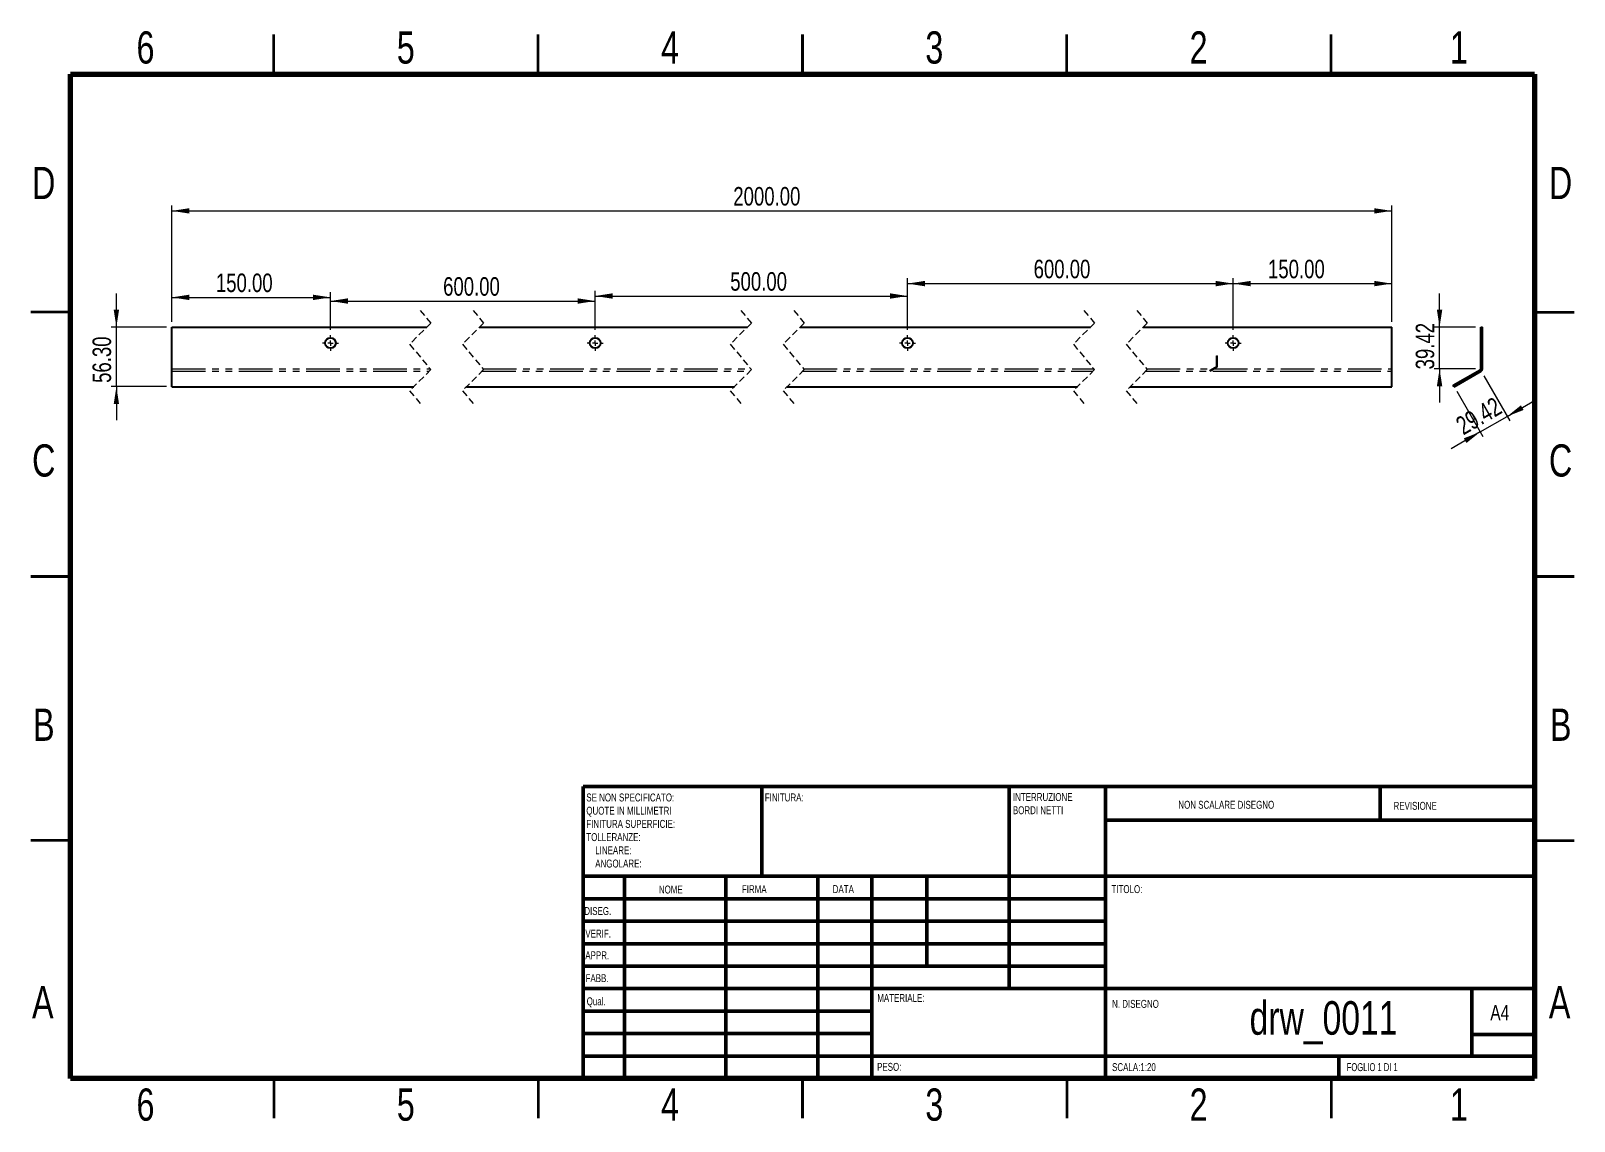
# Model space of a CAD drawing. Header units: millimetres. Extents: x 2 to 294, y 2 to 208.
import ezdxf

# ---------------------------------------------------------------- set-up
doc = ezdxf.new("R2010")
doc.units = ezdxf.units.MM
doc.linetypes.add('HIDDEN', pattern=[1.905, 1.27, -0.635])
doc.linetypes.add('PHANTOM', pattern=[12.7, 6.35, -1.27, 1.27, -1.27, 1.27, -1.27])
doc.styles.add('SLDTEXTSTYLE0', font='TXT', dxfattribs={"width": 0.75})
doc.styles.add('SLDTEXTSTYLE1', font='TXT', dxfattribs={"width": 0.692308})
doc.dimstyles.new('SLDDIMSTYLE0', dxfattribs={"dimtxt": 3.5, "dimasz": 3.302, "dimexe": 0, "dimexo": 0.0625, "dimgap": 0.875, "dimtad": 1, "dimlfac": 5, "dimrnd": 1e-09, "dimzin": 4, "dimdsep": 46, "dimtxsty": 'SLDTEXTSTYLE0', "dimsah": 1, "dimcen": 0.09, "dimadec": 0, "dimazin": 1, "dimtfac": 1, "dimtofl": 0, "dimtmove": 0, "dimatfit": 3, "dimfxl": 1, "dimfrac": 2, "dimtolj": 1, "dimtzin": 12, "dimarcsym": 0})
doc.dimstyles.new('SLDDIMSTYLE1', dxfattribs={"dimtxt": 3.5, "dimasz": 3.302, "dimexe": 0, "dimexo": 0.0625, "dimgap": 0.875, "dimtad": 1, "dimlfac": 5, "dimrnd": 1e-09, "dimzin": 4, "dimdsep": 46, "dimtxsty": 'SLDTEXTSTYLE0', "dimsah": 1, "dimcen": 0.09, "dimadec": 0, "dimazin": 1, "dimtfac": 1, "dimtmove": 0, "dimatfit": 0, "dimfxl": 1, "dimfrac": 2, "dimtolj": 1, "dimtzin": 12, "dimarcsym": 0})
doc.dimstyles.new('SLDDIMSTYLE2', dxfattribs={"dimtxt": 3.5, "dimasz": 3.302, "dimexe": 0, "dimexo": 0.0625, "dimgap": 0.875, "dimtad": 1, "dimlfac": 5, "dimrnd": 1e-09, "dimzin": 12, "dimdsep": 46, "dimtxsty": 'SLDTEXTSTYLE0', "dimsah": 1, "dimcen": 0.09, "dimadec": 0, "dimazin": 3, "dimtfac": 1, "dimtmove": 0, "dimatfit": 0, "dimfxl": 1, "dimfrac": 2, "dimtolj": 1, "dimtzin": 12, "dimarcsym": 0})

# ---------------------------------------------------------------- blocks, each defined once
blk = doc.blocks.new('SW_NOTE_0')
at = {"color": 0, "linetype": 'Continuous', "lineweight": 0, "char_height": 1.5, "attachment_point": 1, "style": 'SLDTEXTSTYLE0'}
for s, insert in [('SE NON SPECIFICATO:', (0, 1.93)), ('QUOTE IN MILLIMETRI', (0, -0.57)), ('TOLLERANZE:', (0, -5.57)), ('FINITURA SUPERFICIE:', (0, -3.07)), ('LINEARE:', (1.69, -8.07)), ('ANGOLARE:', (1.69, -10.57))]:
    blk.add_mtext(s, dxfattribs=dict(at, insert=insert))
blk = doc.blocks.new('SW_NOTE_0_1')
at = {"color": 0, "linetype": 'Continuous', "lineweight": 0, "char_height": 1.5, "attachment_point": 1, "style": 'SLDTEXTSTYLE0'}
for s, insert in [('INTERRUZIONE', (0, 1.93)), ('BORDI NETTI', (0, -0.57))]:
    blk.add_mtext(s, dxfattribs=dict(at, insert=insert))
blk = doc.blocks.new('_D')
at = {"color": 7, "linetype": 'Continuous', "lineweight": 0}
for p, q in [((29.18, 153.15), (29.18, 175.15)), ((29.18, 174.15), (259.99, 174.15)), ((259.99, 153.15), (259.99, 175.15))]:
    blk.add_line(p, q, dxfattribs=at)
at = {"color": 7, "linetype": 'Continuous', "lineweight": 18}
for points in [[(29.18, 174.15), (32.48, 173.64), (32.48, 174.65)], [(259.99, 174.15), (256.69, 174.65), (256.69, 173.64)]]:
    blk.add_solid(points, dxfattribs=at)
at = {"color": 7, "linetype": 'Continuous', "lineweight": 18, "insert": (135.41, 178.66), "char_height": 3.5, "attachment_point": 1, "style": 'SLDTEXTSTYLE0'}
blk.add_mtext('2000.00', dxfattribs=at)
blk = doc.blocks.new('_D_1')
at = {"color": 7, "linetype": 'Continuous', "lineweight": 0}
for p, q in [((29.18, 153.15), (29.18, 158.78)), ((29.18, 157.78), (59.18, 157.78)), ((59.18, 151.65), (59.18, 158.78))]:
    blk.add_line(p, q, dxfattribs=at)
at = {"color": 7, "linetype": 'Continuous', "lineweight": 18}
for points in [[(29.18, 157.78), (32.48, 157.27), (32.48, 158.29)], [(59.18, 157.78), (55.88, 158.29), (55.88, 157.27)]]:
    blk.add_solid(points, dxfattribs=at)
at = {"color": 7, "linetype": 'Continuous', "lineweight": 18, "insert": (37.51, 162.29), "char_height": 3.5, "attachment_point": 1, "style": 'SLDTEXTSTYLE0'}
blk.add_mtext('150.00', dxfattribs=at)
blk = doc.blocks.new('_D_2')
at = {"color": 7, "linetype": 'Continuous', "lineweight": 0}
for p, q in [((59.18, 151.65), (59.18, 158.09)), ((109.27, 151.65), (109.27, 158.09)), ((59.18, 157.09), (109.27, 157.09))]:
    blk.add_line(p, q, dxfattribs=at)
at = {"color": 7, "linetype": 'Continuous', "lineweight": 18}
for points in [[(59.18, 157.09), (62.48, 156.58), (62.48, 157.6)], [(109.27, 157.09), (105.96, 157.6), (105.96, 156.58)]]:
    blk.add_solid(points, dxfattribs=at)
at = {"color": 7, "linetype": 'Continuous', "lineweight": 18, "insert": (80.5, 161.6), "char_height": 3.5, "attachment_point": 1, "style": 'SLDTEXTSTYLE0'}
blk.add_mtext('600.00', dxfattribs=at)
blk = doc.blocks.new('_D_3')
at = {"color": 7, "linetype": 'Continuous', "lineweight": 0}
for p, q in [((109.27, 151.65), (109.27, 159.04)), ((109.27, 158.04), (168.36, 158.04)), ((168.36, 151.65), (168.36, 159.04))]:
    blk.add_line(p, q, dxfattribs=at)
at = {"color": 7, "linetype": 'Continuous', "lineweight": 18}
for points in [[(109.27, 158.04), (112.57, 157.53), (112.57, 158.55)], [(168.36, 158.04), (165.06, 158.55), (165.06, 157.53)]]:
    blk.add_solid(points, dxfattribs=at)
at = {"color": 7, "linetype": 'Continuous', "lineweight": 18, "insert": (134.83, 162.55), "char_height": 3.5, "attachment_point": 1, "style": 'SLDTEXTSTYLE0'}
blk.add_mtext('500.00', dxfattribs=at)
blk = doc.blocks.new('_D_4')
at = {"color": 7, "linetype": 'Continuous', "lineweight": 0}
for p, q in [((168.36, 151.65), (168.36, 161.39)), ((229.99, 151.65), (229.99, 161.39)), ((168.36, 160.39), (229.99, 160.39))]:
    blk.add_line(p, q, dxfattribs=at)
at = {"color": 7, "linetype": 'Continuous', "lineweight": 18}
for points in [[(168.36, 160.39), (171.66, 159.88), (171.66, 160.9)], [(229.99, 160.39), (226.69, 160.9), (226.69, 159.88)]]:
    blk.add_solid(points, dxfattribs=at)
at = {"color": 7, "linetype": 'Continuous', "lineweight": 18, "insert": (192.23, 164.9), "char_height": 3.5, "attachment_point": 1, "style": 'SLDTEXTSTYLE0'}
blk.add_mtext('600.00', dxfattribs=at)
blk = doc.blocks.new('_D_5')
at = {"color": 7, "linetype": 'Continuous', "lineweight": 0}
for p, q in [((229.99, 151.65), (229.99, 161.39)), ((259.99, 153.15), (259.99, 161.39)), ((229.99, 160.39), (259.99, 160.39))]:
    blk.add_line(p, q, dxfattribs=at)
at = {"color": 7, "linetype": 'Continuous', "lineweight": 18}
for points in [[(229.99, 160.39), (233.29, 159.88), (233.29, 160.9)], [(259.99, 160.39), (256.69, 160.9), (256.69, 159.88)]]:
    blk.add_solid(points, dxfattribs=at)
at = {"color": 7, "linetype": 'Continuous', "lineweight": 18, "insert": (236.58, 164.9), "char_height": 3.5, "attachment_point": 1, "style": 'SLDTEXTSTYLE0'}
blk.add_mtext('150.00', dxfattribs=at)
blk = doc.blocks.new('_D_6')
at = {"color": 7, "linetype": 'Continuous', "lineweight": 0}
for p, q in [((18.68, 152.15), (18.68, 158.5)), ((28.18, 152.15), (17.68, 152.15)), ((18.68, 140.89), (18.68, 152.15)), ((28.18, 140.89), (17.68, 140.89)), ((18.68, 140.89), (18.68, 134.54))]:
    blk.add_line(p, q, dxfattribs=at)
at = {"color": 7, "linetype": 'Continuous', "lineweight": 18}
for points in [[(18.68, 152.15), (19.19, 155.45), (18.17, 155.45)], [(18.68, 140.89), (18.17, 137.58), (19.19, 137.58)]]:
    blk.add_solid(points, dxfattribs=at)
at = {"color": 7, "linetype": 'Continuous', "lineweight": 18, "insert": (14.17, 141.6), "char_height": 3.5, "attachment_point": 1, "rotation": 90, "style": 'SLDTEXTSTYLE0'}
blk.add_mtext('56.30', dxfattribs=at)
blk = doc.blocks.new('SW_CENTERMARKSYMBOL_0')
at = {"color": 0, "linetype": 'Continuous', "lineweight": 18}
for p, q in [((-1, 0), (-1.5, 0)), ((0, 0), (-0.5, 0)), ((0, 1), (0, 1.5)), ((0, 0), (0, 0.5)), ((0, 0), (0, -0.5)), ((0, 0), (0.5, 0)), ((1, 0), (1.5, 0)), ((0, -1), (0, -1.5))]:
    blk.add_line(p, q, dxfattribs=at)
blk = doc.blocks.new('SW_CENTERMARKSYMBOL_1')
at = {"color": 0, "linetype": 'Continuous', "lineweight": 18}
for p, q in [((-1, 0), (-1.5, 0)), ((0, 0), (-0.5, 0)), ((0, 1), (0, 1.5)), ((0, 0), (0, 0.5)), ((0, 0), (0, -0.5)), ((0, 0), (0.5, 0)), ((1, 0), (1.5, 0)), ((0, -1), (0, -1.5))]:
    blk.add_line(p, q, dxfattribs=at)
blk = doc.blocks.new('SW_CENTERMARKSYMBOL_2')
at = {"color": 0, "linetype": 'Continuous', "lineweight": 18}
for p, q in [((-1, 0), (-1.5, 0)), ((0, 0), (-0.5, 0)), ((0, 1), (0, 1.5)), ((0, 0), (0, 0.5)), ((0, 0), (0, -0.5)), ((0, 0), (0.5, 0)), ((1, 0), (1.5, 0)), ((0, -1), (0, -1.5))]:
    blk.add_line(p, q, dxfattribs=at)
blk = doc.blocks.new('SW_CENTERMARKSYMBOL_3')
at = {"color": 0, "linetype": 'Continuous', "lineweight": 18}
for p, q in [((-1, 0), (-1.5, 0)), ((0, 0), (-0.5, 0)), ((0, 1), (0, 1.5)), ((0, 0), (0, 0.5)), ((0, 0), (0, -0.5)), ((0, 0), (0.5, 0)), ((1, 0), (1.5, 0)), ((0, -1), (0, -1.5))]:
    blk.add_line(p, q, dxfattribs=at)
blk = doc.blocks.new('_D_7')
at = {"color": 7, "linetype": 'Continuous', "lineweight": 0}
for p, q in [((269.04, 152.15), (269.04, 158.5)), ((275.84, 152.15), (268.04, 152.15)), ((269.04, 144.26), (269.04, 152.15)), ((275.84, 144.26), (268.04, 144.26)), ((269.04, 144.26), (269.04, 137.91))]:
    blk.add_line(p, q, dxfattribs=at)
at = {"color": 7, "linetype": 'Continuous', "lineweight": 18}
for points in [[(269.04, 152.15), (269.55, 155.45), (268.53, 155.45)], [(269.04, 144.26), (268.53, 140.96), (269.55, 140.96)]]:
    blk.add_solid(points, dxfattribs=at)
at = {"color": 7, "linetype": 'Continuous', "lineweight": 18, "insert": (264.53, 144.16), "char_height": 3.5, "attachment_point": 1, "rotation": 90, "style": 'SLDTEXTSTYLE0'}
blk.add_mtext('39.42', dxfattribs=at)
blk = doc.blocks.new('_D_8')
at = {"color": 7, "linetype": 'Continuous', "lineweight": 0}
for p, q in [((277.39, 142.96), (282.33, 134.4)), ((272.29, 140.02), (277.23, 131.46)), ((281.83, 135.27), (287.33, 138.44)), ((276.73, 132.33), (281.83, 135.27)), ((276.73, 132.33), (271.24, 129.15))]:
    blk.add_line(p, q, dxfattribs=at)
at = {"color": 7, "linetype": 'Continuous', "lineweight": 18}
for points in [[(281.83, 135.27), (284.94, 136.48), (284.44, 137.36)], [(276.73, 132.33), (273.62, 131.11), (274.13, 130.23)]]:
    blk.add_solid(points, dxfattribs=at)
at = {"color": 7, "linetype": 'Continuous', "lineweight": 18, "insert": (271.77, 134.67), "char_height": 3.5, "attachment_point": 1, "rotation": 30, "style": 'SLDTEXTSTYLE0'}
blk.add_mtext('29.42', dxfattribs=at)

msp = doc.modelspace()

# ---------------------------------------------------------------- linework, layer by layer
at = {"color": 7, "linetype": 'Continuous', "lineweight": 35}
for p, q in [((48.5, 200), (48.5, 207.5)), ((98.5, 200), (98.5, 207.5)), ((148.5, 207.5), (148.5, 200)), ((148.5, 200), (148.5, 207.5)), ((198.5, 200), (198.5, 207.5)), ((248.5, 200), (248.5, 207.5)), ((10, 155), (2.5, 155)), ((287, 155), (294.5, 155)), ((2.5, 105), (10, 105)), ((10, 105), (2.5, 105)), ((294.5, 105), (287, 105)), ((287, 105), (294.5, 105)), ((10, 55), (2.5, 55)), ((287, 55), (294.5, 55)), ((48.5, 10), (48.5, 2.5)), ((98.5, 10), (98.5, 2.5)), ((148.5, 2.5), (148.5, 10)), ((148.5, 10), (148.5, 2.5)), ((198.5, 10), (198.5, 2.5)), ((248.5, 10), (248.5, 2.5))]:
    msp.add_line(p, q, dxfattribs=at)
at = {"color": 7, "linetype": 'Continuous', "lineweight": 70}
for p, q in [((10, 10), (10, 200)), ((10, 200), (287, 200)), ((287, 200), (287, 10)), ((287, 10), (10, 10))]:
    msp.add_line(p, q, dxfattribs=at)
at = {"color": 7, "linetype": 'HIDDEN', "lineweight": 18}
for p, q in [((76.1688, 155.3208), (78.1688, 152.9183)), ((86.1688, 155.3208), (88.1688, 152.9183)), ((136.8362, 155.3208), (138.8362, 152.9183)), ((146.8362, 155.3208), (148.8362, 152.9183)), ((201.7444, 155.3208), (203.7444, 152.9183)), ((211.7444, 155.3208), (213.7444, 152.9183)), ((78.1688, 152.9183), (74.1688, 148.9183)), ((88.1688, 152.9183), (84.1688, 148.9183)), ((138.8362, 152.9183), (134.8362, 148.9183)), ((148.8362, 152.9183), (144.8362, 148.9183)), ((203.7444, 152.9183), (199.7444, 148.9183)), ((213.7444, 152.9183), (209.7444, 148.9183)), ((74.1688, 148.9183), (78.1688, 144.1134)), ((84.1688, 148.9183), (88.1688, 144.1134)), ((134.8362, 148.9183), (138.8362, 144.1134)), ((144.8362, 148.9183), (148.8362, 144.1134)), ((199.7444, 148.9183), (203.7444, 144.1134)), ((209.7444, 148.9183), (213.7444, 144.1134)), ((78.1688, 144.1134), (74.1688, 140.1134)), ((88.1688, 144.1134), (84.1688, 140.1134)), ((138.8362, 144.1134), (134.8362, 140.1134)), ((148.8362, 144.1134), (144.8362, 140.1134)), ((203.7444, 144.1134), (199.7444, 140.1134)), ((213.7444, 144.1134), (209.7444, 140.1134)), ((74.1688, 140.1134), (76.1688, 137.7109)), ((84.1688, 140.1134), (86.1688, 137.7109)), ((134.8362, 140.1134), (136.8362, 137.7109)), ((144.8362, 140.1134), (146.8362, 137.7109)), ((199.7444, 140.1134), (201.7444, 137.7109)), ((209.7444, 140.1134), (211.7444, 137.7109))]:
    msp.add_line(p, q, dxfattribs=at)
at = {"color": 7, "linetype": 'Continuous', "lineweight": 25}
for p, q in [((29.1797, 144.2612), (29.1797, 152.1458)), ((29.1797, 152.1458), (77.3963, 152.1458)), ((87.3962, 152.1458), (138.0636, 152.1458)), ((148.0636, 152.1458), (202.9719, 152.1458)), ((212.9719, 152.1458), (259.9918, 152.1458)), ((259.9918, 144.2612), (259.9918, 152.1458)), ((276.8382, 152.1458), (277.1382, 152.1458)), ((276.8382, 144.2612), (276.8382, 152.1458)), ((277.1382, 144.2612), (277.1382, 152.1458)), ((226.8949, 146.6983), (226.9699, 146.6983)), ((226.8949, 144.7272), (226.8949, 146.6983)), ((226.9699, 144.7272), (226.9699, 146.6983)), ((29.1797, 143.8282), (29.1797, 144.2612)), ((29.1797, 140.8859), (29.1797, 143.8282)), ((225.5959, 143.9483), (226.8699, 144.6839)), ((225.6334, 143.8834), (225.5959, 143.9483)), ((225.6334, 143.8834), (226.9074, 144.6189)), ((259.9918, 143.8282), (259.9918, 144.2612)), ((259.9918, 140.8859), (259.9918, 143.8282)), ((271.642, 141.1458), (276.7382, 144.088)), ((271.792, 140.8859), (276.8882, 143.8282)), ((29.1797, 140.8859), (74.9414, 140.8859)), ((84.9413, 140.8859), (135.6087, 140.8859)), ((145.6087, 140.8859), (200.517, 140.8859)), ((210.517, 140.8859), (259.9918, 140.8859)), ((271.792, 140.8859), (271.642, 141.1458))]:
    msp.add_line(p, q, dxfattribs=at)
at = {"color": 7, "linetype": 'PHANTOM', "lineweight": 18}
for p, q in [((29.1797, 144.2612), (78.0457, 144.2612)), ((29.1797, 143.8282), (77.8836, 143.8282)), ((87.8836, 143.8282), (138.551, 143.8282)), ((88.0457, 144.2612), (138.7131, 144.2612)), ((148.551, 143.8282), (203.4592, 143.8282)), ((148.7131, 144.2612), (203.6214, 144.2612)), ((213.4592, 143.8282), (259.9918, 143.8282)), ((213.6214, 144.2612), (259.9918, 144.2612)), ((226.9074, 144.6189), (226.8699, 144.6839)), ((226.8949, 144.7272), (226.9699, 144.7272)), ((276.8882, 143.8282), (276.7382, 144.088)), ((276.8382, 144.2612), (277.1382, 144.2612))]:
    msp.add_line(p, q, dxfattribs=at)
at = {"color": 7, "linetype": 'Continuous', "lineweight": 50}
for p, q in [((107, 65.25), (287, 65.25)), ((107, 65.25), (107, 10)), ((140.8, 48.25), (140.8, 65.25)), ((187.6, 65.25), (187.6, 27)), ((205.8, 65.25), (205.8, 10)), ((257.8, 58.875), (257.8, 65.25)), ((287, 58.875), (205.8, 58.875)), ((287, 48.25), (107, 48.25)), ((114.8, 48.25), (114.8, 10)), ((133.991, 48.25), (133.991, 10)), ((151.3989, 48.25), (151.3989, 10)), ((161.6, 10), (161.6, 48.25)), ((172, 31.25), (172, 48.25)), ((205.8, 44), (107, 44)), ((205.8, 39.75), (107, 39.75)), ((205.8, 35.5), (107, 35.5)), ((205.8, 31.25), (107, 31.25)), ((161.6, 27), (107, 27)), ((161.6, 27), (287, 27)), ((275.1676, 14.25), (275.1676, 27)), ((161.6, 22.7499), (107, 22.7499)), ((161.6, 18.5), (107, 18.5)), ((287, 18.2925), (275.1676, 18.2925)), ((107, 14.25), (287, 14.25)), ((250, 10), (250, 14.25))]:
    msp.add_line(p, q, dxfattribs=at)
at = {"color": 7, "linetype": 'Continuous', "lineweight": 25}
for centre in [(59.1797, 149.1457), (109.266, 149.1458), (168.3604, 149.1457), (229.9918, 149.1457)]:
    msp.add_circle(centre, 1, dxfattribs=at)
for centre, radius in [((226.8449, 144.7272), 0.05), ((226.8449, 144.7272), 0.125), ((276.6382, 144.2612), 0.2), ((276.6382, 144.2612), 0.5)]:
    msp.add_arc(centre, radius, 300, 0, dxfattribs=at)

# ---------------------------------------------------------------- block references
at = {"color": 7, "linetype": 'Continuous', "lineweight": 0}
for name, p in [('SW_CENTERMARKSYMBOL_3', (59.1797, 149.1458)), ('SW_CENTERMARKSYMBOL_1', (109.266, 149.1458)), ('SW_CENTERMARKSYMBOL_2', (168.3604, 149.1458)), ('SW_CENTERMARKSYMBOL_0', (229.9918, 149.1458)), ('SW_NOTE_0', (107.5937, 61.9874)), ('SW_NOTE_0_1', (188.3092, 62.0695))]:
    msp.add_blockref(name, p, dxfattribs=at)

# ---------------------------------------------------------------- texts
for s, insert, char_height, attachment_point, style in [('6', (24.1886, 208.1137), 6.096, 2, 'SLDTEXTSTYLE0'), ('5', (73.4386, 208.1137), 6.096, 2, 'SLDTEXTSTYLE0'), ('4', (123.4386, 208.1137), 6.096, 2, 'SLDTEXTSTYLE0'), ('3', (173.4386, 208.1137), 6.096, 2, 'SLDTEXTSTYLE0'), ('2', (223.4386, 208.1137), 6.096, 2, 'SLDTEXTSTYLE0'), ('1', (272.6886, 208.1137), 6.096, 2, 'SLDTEXTSTYLE0'), ('D', (4.9302, 182.4757), 6.096, 2, 'SLDTEXTSTYLE0'), ('D', (291.9302, 182.4757), 6.096, 2, 'SLDTEXTSTYLE0'), ('C', (4.9365, 129.9757), 6.096, 2, 'SLDTEXTSTYLE0'), ('C', (291.9365, 129.9757), 6.096, 2, 'SLDTEXTSTYLE0'), ('B', (4.9534, 79.9757), 6.096, 2, 'SLDTEXTSTYLE0'), ('B', (291.9534, 79.9757), 6.096, 2, 'SLDTEXTSTYLE0'), ('FINITURA:', (141.3713, 63.9193), 1.5, 1, 'SLDTEXTSTYLE0'), ('NON SCALARE DISEGNO', (219.6146, 62.533), 1.5, 1, 'SLDTEXTSTYLE0'), ('REVISIONE', (260.3276, 62.3349), 1.5, 1, 'SLDTEXTSTYLE0'), ('NOME', (121.3222, 46.5015), 1.5, 1, 'SLDTEXTSTYLE0'), ('FIRMA', (137.0336, 46.5618), 1.5, 1, 'SLDTEXTSTYLE0'), ('DATA', (154.2147, 46.5762), 1.5, 1, 'SLDTEXTSTYLE0'), ('TITOLO:', (206.9562, 46.5762), 1.5, 1, 'SLDTEXTSTYLE0'), ('DISEG.', (107.2121, 42.4297), 1.5, 1, 'SLDTEXTSTYLE0'), ('VERIF.', (107.4105, 38.1544), 1.5, 1, 'SLDTEXTSTYLE0'), ('APPR.', (107.4017, 34.0643), 1.5, 1, 'SLDTEXTSTYLE0'), ('FABB.', (107.4552, 29.7337), 1.5, 1, 'SLDTEXTSTYLE0'), ('A', (4.7566, 27.4757), 6.096, 2, 'SLDTEXTSTYLE0'), ('A', (291.7566, 27.4757), 6.096, 2, 'SLDTEXTSTYLE0'), ('Qual.', (107.669, 25.3496), 1.5, 1, 'SLDTEXTSTYLE0'), ('MATERIALE:', (162.6459, 25.9861), 1.5, 1, 'SLDTEXTSTYLE0'), ('N. DISEGNO', (207.074, 24.8686), 1.5, 1, 'SLDTEXTSTYLE0'), ('drw_0011', (247.0845, 24.6317), 6.35, 2, 'SLDTEXTSTYLE0'), ('A4', (278.6435, 23.9218), 2.91042, 1, 'SLDTEXTSTYLE0'), ('PESO:', (162.6178, 12.9493), 1.4986, 1, 'SLDTEXTSTYLE0'), ('SCALA:1:20', (207.074, 12.9001), 1.5, 1, 'SLDTEXTSTYLE0'), ('FOGLIO 1 DI 1', (251.4783, 12.9001), 1.5, 1, 'SLDTEXTSTYLE1'), ('6', (24.1886, 8.1137), 6.096, 2, 'SLDTEXTSTYLE0'), ('5', (73.4386, 8.1137), 6.096, 2, 'SLDTEXTSTYLE0'), ('4', (123.4386, 8.1137), 6.096, 2, 'SLDTEXTSTYLE0'), ('3', (173.4386, 8.1137), 6.096, 2, 'SLDTEXTSTYLE0'), ('2', (223.4386, 8.1137), 6.096, 2, 'SLDTEXTSTYLE0'), ('1', (272.6886, 8.1137), 6.096, 2, 'SLDTEXTSTYLE0')]:
    msp.add_mtext(s, dxfattribs=dict(at, insert=insert, char_height=char_height, attachment_point=attachment_point, style=style))

# ---------------------------------------------------------------- dimensions: what is measured, and where the dimension line sits
at = {"color": 7, "linetype": 'Continuous', "lineweight": 18}
for base, p1, p2, text, picture, middle in [((259.9918, 174.1458), (29.1797, 152.1458), (259.9918, 152.1458), '2000.00', '_D', (143.8113, 174.1458)), ((229.9918, 160.3908), (168.3604, 150.6458), (229.9918, 150.6458), '600.00', '_D_4', (199.3384, 160.3908)), ((109.266, 157.0898), (59.1797, 150.6458), (109.266, 150.6458), '600.00', '_D_2', (87.6069, 157.0898)), ((168.3604, 158.0388), (109.266, 150.6458), (168.3604, 150.6458), '500.00', '_D_3', (141.941, 158.0388))]:
    dim = msp.add_linear_dim(base=base, p1=p1, p2=p2, text=text, dimstyle='SLDDIMSTYLE0', dxfattribs=at)
    dim.commit()
    dim.dimension.update_dxf_attribs({"geometry": picture, "text_midpoint": middle, "dimtype": 160})
for base, p1, p2, picture, middle in [((259.9918, 160.3908), (229.9918, 150.6458), (259.9918, 152.1458), '_D_5', (243.6892, 160.3908)), ((59.1797, 157.7817), (29.1797, 152.1458), (59.1797, 150.6458), '_D_1', (44.6177, 157.7817))]:
    dim = msp.add_linear_dim(base=base, p1=p1, p2=p2, dimstyle='SLDDIMSTYLE0', dxfattribs=at)
    dim.commit()
    dim.dimension.update_dxf_attribs({"geometry": picture, "text_midpoint": middle, "dimtype": 160})
for base, p1, p2, angle, dimstyle, picture, middle in [((18.6783, 152.1458), (29.1797, 140.8859), (29.1797, 152.1458), 90, 'SLDDIMSTYLE1', '_D_6', (18.6783, 147.4225)), ((269.0375, 152.1458), (276.8382, 144.2612), (276.8382, 152.1458), 90, 'SLDDIMSTYLE2', '_D_7', (269.0375, 149.9832)), ((281.8307, 135.2675), (271.792, 140.8859), (276.8882, 143.8282), 30, 'SLDDIMSTYLE2', '_D_8', (279.0693, 133.6732))]:
    dim = msp.add_linear_dim(base=base, p1=p1, p2=p2, angle=angle, dimstyle=dimstyle, dxfattribs=at)
    dim.commit()
    dim.dimension.update_dxf_attribs({"geometry": picture, "text_midpoint": middle, "dimtype": 160})

doc.saveas('drawing.dxf')
